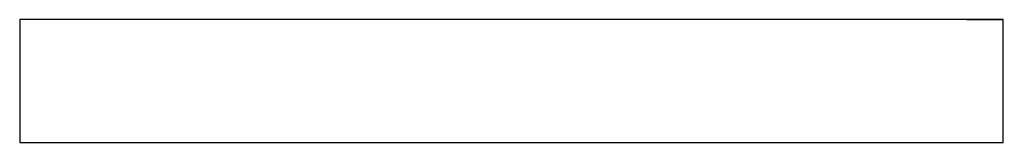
# Model space of a CAD drawing. Header units: inches. Extents: x -3.85 to 0.15, y 0.15 to 0.65.
import ezdxf

# ---------------------------------------------------------------- set-up
doc = ezdxf.new("R2010")
doc.units = ezdxf.units.IN
doc.header["$MEASUREMENT"] = 0

msp = doc.modelspace()

# ---------------------------------------------------------------- linework, layer by layer
for points in [[(0.15, 0.15), (0.15, 0.65), (-3.85, 0.65), (-3.85, 0.15)], [(-3.85, 0.15), (0.15, 0.15), (0.15, 0.65), (-3.85, 0.65)]]:
    msp.add_lwpolyline(points, close=True)
msp.add_lwpolyline([(0, 0.65), (0.15, 0.65), (-3.85, 0.65), (-3.85, 0.15)])

doc.saveas('drawing.dxf')
